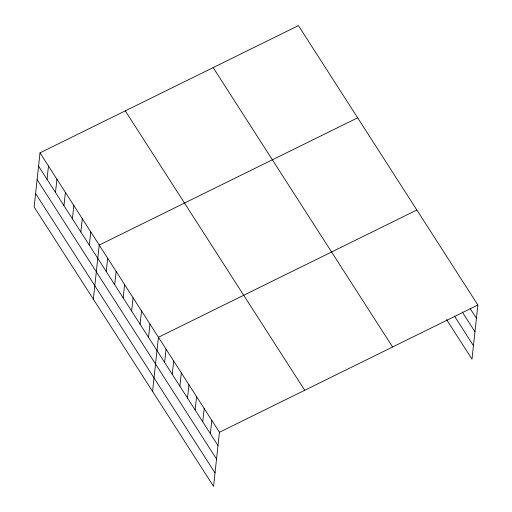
<?xml version="1.0" encoding="UTF-8"?>
<svg xmlns="http://www.w3.org/2000/svg" width="512" height="512" viewBox="0 0 512 512"><rect width="100%" height="100%" fill="white"/><g stroke="black" fill="none" stroke-linecap="round" stroke-linejoin="round"><path stroke-width="0.77" d="M40.019 152.858L34.131 206.995L213.562 486.4L219.443 432.256L40.019 152.858L298.438 25.6L477.869 305.005L471.981 359.142L446.566 319.565M47.027 179.322L48.474 166.029M55.488 192.493L56.934 179.2M63.949 205.664L65.395 192.371M72.41 218.842L73.85 205.542M80.864 232.013L82.31 218.714M89.325 245.184L90.771 231.885M93.344 299.2L99.226 245.056L357.651 117.805M106.24 271.526L107.686 258.227M114.701 284.698L116.147 271.398M123.162 297.869L124.602 284.576M131.616 311.04L133.062 297.747M140.077 324.211L141.523 310.918M148.538 337.389L149.978 324.09M152.557 391.405L158.438 337.261L416.858 210.003M164.621 362.432L166.067 349.133M172.243 374.304L173.69 361.011M179.872 386.182L181.318 372.883M187.494 398.054L188.941 384.762M195.123 409.933L196.57 396.634M202.746 421.805L204.192 408.506M210.374 433.677L211.821 420.384M219.443 432.256L477.869 305.005M470.067 308.403L476.422 318.298M462.246 311.987L474.957 331.776M454.381 315.981L473.446 345.664M213.158 67.597L392.589 346.995M125.293 110.861L304.723 390.266M38.573 166.15L217.997 445.555M37.107 179.629L216.538 459.034M35.597 193.517L215.027 472.922"/></g></svg>
